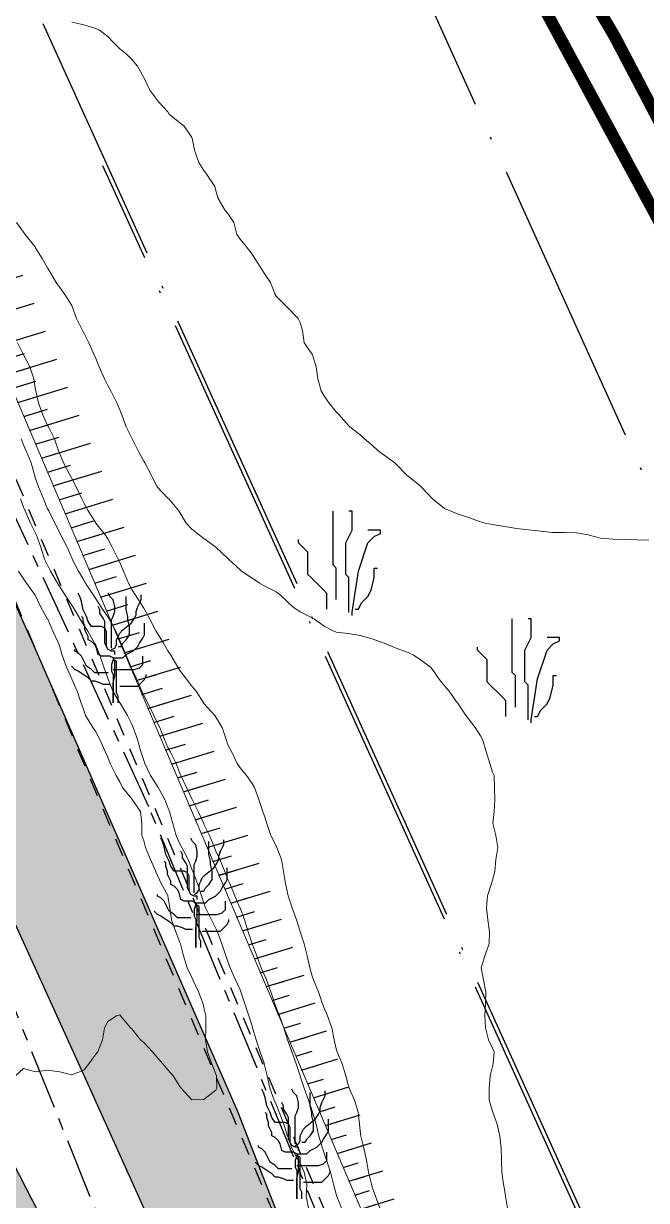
# Model space of a CAD drawing. Header units: centimetres. Extents: x 0 to 642158, y -847 to 649707.
# Drawn here: x 617024.75 to 617050.66, y 620892.57 to 620941.52 of the extents above; entities that cross this region are included whole.
import ezdxf

# ---------------------------------------------------------------- set-up
doc = ezdxf.new("R2010")
doc.units = ezdxf.units.CM
doc.header["$MEASUREMENT"] = 0
for name, pattern in [('ACAD_ISO04W100', [30, 24, -3, 0, -3]), ('CENTERX2', [4, 2.5, -0.5, 0.5, -0.5]), ('JIS_02_0.7', [1.35, 0.75, -0.6])]:
    doc.linetypes.add(name, pattern=pattern)
for name, color, linetype, lineweight in [('MEV_environnement_V', 7, 'Continuous', 20), ('MEV_schema paysager_V', 7, 'Continuous', 20), ('MEV_vegetal_V', 7, 'Continuous', 25), ('WAL_parcellaire agricole', 7, 'JIS_02_0.7', 25), ('WAL_topographie 0.5', 253, 'Continuous', 20)]:
    doc.layers.add(name, color=color, linetype=linetype, lineweight=lineweight)
doc.layers.add('MEV_schema paysager_Ha', color=7, linetype='Continuous', lineweight=25, transparency=0.13)
doc.layers.add('SPW_parcellaire cadastral', color=7, linetype='CENTERX2', lineweight=25, true_color=0xff0542)
picture_1 = doc.add_image_def('image2.png', size_in_pixel=(6614, 11023))

# ---------------------------------------------------------------- blocks, each defined once
blk = doc.blocks.new('legende vegetal')
at = {"linetype": 'ACAD_ISO04W100', "ltscale": 0.5}
for points in [[(617093.335, 620827.948), (617039.497, 620946.687)], [(617079.673, 620821.754), (617025.459, 620941.322)]]:
    blk.add_lwpolyline(points, dxfattribs=at)
for points in [[(617037.657, 620917.369), (617037.657, 620918.682), (617037.526, 620918.813), (617037.526, 620921.046)], [(617038.183, 620916.843), (617038.183, 620918.288), (617038.051, 620918.419), (617038.051, 620919.732), (617038.314, 620920.258), (617038.314, 620921.046), (617038.183, 620921.046)], [(617038.314, 620916.712), (617038.314, 620916.843), (617038.577, 620918.551), (617038.971, 620919.732), (617039.234, 620919.995), (617039.496, 620920.126), (617039.496, 620920.258), (617038.971, 620920.258)], [(617037.263, 620916.975), (617037.263, 620917.631), (617037.132, 620917.763), (617036.869, 620918.025), (617036.738, 620918.157), (617036.606, 620918.288), (617036.475, 620918.419), (617036.475, 620919.338), (617036.343, 620919.47), (617036.212, 620919.601), (617036.081, 620919.732), (617036.081, 620919.864)], [(617038.445, 620916.975), (617038.577, 620916.975), (617038.708, 620917.237), (617038.971, 620917.5), (617039.102, 620917.763), (617039.234, 620918.288), (617039.234, 620918.682), (617039.365, 620918.682)], [(617045.108, 620912.9), (617045.108, 620914.213), (617044.977, 620914.344), (617044.977, 620916.577)], [(617045.633, 620912.374), (617045.633, 620913.819), (617045.502, 620913.95), (617045.502, 620915.264), (617045.765, 620915.789), (617045.765, 620916.577), (617045.633, 620916.577)], [(617045.765, 620912.243), (617045.765, 620912.374), (617046.028, 620914.082), (617046.422, 620915.264), (617046.684, 620915.526), (617046.947, 620915.657), (617046.947, 620915.789), (617046.422, 620915.789)], [(617044.714, 620912.506), (617044.714, 620913.162), (617044.583, 620913.294), (617044.32, 620913.556), (617044.188, 620913.688), (617044.057, 620913.819), (617043.926, 620913.95), (617043.926, 620914.87), (617043.794, 620915.001), (617043.663, 620915.132), (617043.532, 620915.264), (617043.532, 620915.395)], [(617045.896, 620912.506), (617046.028, 620912.506), (617046.159, 620912.768), (617046.422, 620913.031), (617046.553, 620913.294), (617046.684, 620913.819), (617046.684, 620914.213), (617046.816, 620914.213)]]:
    blk.add_lwpolyline(points)
at = {"layer": 'MEV_vegetal_V'}
for points in [[(617028.094, 620915.427), (617028.094, 620916.049), (617028.025, 620916.187), (617027.887, 620916.256), (617027.472, 620916.256), (617027.334, 620916.463), (617027.265, 620916.67), (617027.126, 620916.947), (617027.057, 620917.292), (617026.988, 620917.499), (617026.919, 620917.638)], [(617028.301, 620915.358), (617028.301, 620916.532), (617028.37, 620916.67), (617028.44, 620916.878), (617028.44, 620917.085), (617028.37, 620917.361), (617028.232, 620917.499), (617028.163, 620917.638)], [(617028.301, 620915.289), (617028.44, 620915.358), (617028.509, 620915.496), (617028.509, 620915.703), (617028.578, 620915.841), (617028.647, 620915.98), (617028.785, 620916.118), (617029.131, 620916.394), (617029.269, 620916.601), (617029.338, 620916.739), (617029.338, 620916.878), (617029.407, 620917.085), (617029.476, 620917.223), (617029.545, 620917.361), (617029.545, 620917.568)], [(617028.578, 620915.427), (617028.716, 620915.427), (617028.785, 620915.565), (617028.923, 620915.703), (617029.062, 620915.911), (617029.062, 620916.256), (617028.992, 620916.532), (617028.992, 620916.67), (617028.923, 620916.947), (617028.923, 620917.499)], [(617028.44, 620915.081), (617028.44, 620915.22), (617028.301, 620915.22), (617028.163, 620915.289), (617028.025, 620915.565), (617028.025, 620916.463), (617027.956, 620916.601), (617027.818, 620916.809), (617027.818, 620916.947), (617027.748, 620917.085)], [(617028.578, 620913.078), (617028.578, 620913.354), (617028.509, 620913.493), (617028.509, 620914.805), (617028.37, 620914.874), (617028.301, 620914.667), (617028.301, 620914.391), (617028.37, 620914.252), (617028.37, 620913.078), (617028.37, 620913.907), (617028.44, 620914.183), (617028.44, 620914.805), (617028.37, 620914.943), (617028.232, 620915.012), (617027.887, 620915.012), (617027.748, 620915.081), (617027.679, 620915.358), (617027.61, 620915.496), (617027.472, 620915.634), (617027.334, 620915.703), (617027.334, 620915.841), (617027.195, 620916.118), (617027.195, 620916.256), (617027.126, 620916.463), (617027.126, 620916.601), (617027.057, 620916.67)], [(617028.37, 620914.943), (617028.785, 620914.943), (617028.923, 620915.081), (617029.062, 620915.151), (617029.2, 620915.22), (617029.407, 620915.427), (617029.476, 620915.565), (617029.614, 620915.772), (617029.684, 620915.911), (617029.684, 620916.394)], [(617028.163, 620914.321), (617027.61, 620914.321), (617027.472, 620914.46), (617027.265, 620914.598), (617027.195, 620914.736), (617027.057, 620915.012), (617026.919, 620915.151), (617026.781, 620915.22), (617026.781, 620915.289)], [(617028.37, 620914.46), (617029.269, 620914.46), (617029.476, 620914.529), (617029.614, 620914.667), (617029.614, 620915.012)], [(617028.232, 620913.838), (617027.956, 620913.838), (617027.818, 620913.907), (617027.61, 620913.976), (617027.472, 620913.976), (617027.334, 620914.114), (617027.126, 620914.252), (617026.919, 620914.391), (617026.781, 620914.46), (617026.643, 620914.598)], [(617028.647, 620913.769), (617029.407, 620913.769), (617029.545, 620913.907), (617029.684, 620914.045), (617029.753, 620914.183), (617029.753, 620914.252)], [(617031.532, 620905.244), (617031.532, 620905.865), (617031.463, 620906.003), (617031.325, 620906.073), (617030.91, 620906.073), (617030.772, 620906.28), (617030.703, 620906.487), (617030.564, 620906.763), (617030.495, 620907.109), (617030.426, 620907.316), (617030.357, 620907.454)], [(617031.739, 620905.175), (617031.739, 620906.349), (617031.808, 620906.487), (617031.877, 620906.694), (617031.877, 620906.902), (617031.808, 620907.178), (617031.67, 620907.316), (617031.601, 620907.454)], [(617031.739, 620905.105), (617031.877, 620905.175), (617031.947, 620905.313), (617031.947, 620905.52), (617032.016, 620905.658), (617032.085, 620905.796), (617032.223, 620905.934), (617032.569, 620906.211), (617032.707, 620906.418), (617032.776, 620906.556), (617032.776, 620906.694), (617032.845, 620906.902), (617032.914, 620907.04), (617032.983, 620907.178), (617032.983, 620907.385)], [(617032.016, 620905.244), (617032.154, 620905.244), (617032.223, 620905.382), (617032.361, 620905.52), (617032.499, 620905.727), (617032.499, 620906.073), (617032.43, 620906.349), (617032.43, 620906.487), (617032.361, 620906.763), (617032.361, 620907.316)], [(617032.016, 620902.895), (617032.016, 620903.171), (617031.947, 620903.309), (617031.947, 620904.622), (617031.808, 620904.691), (617031.739, 620904.483), (617031.739, 620904.207), (617031.808, 620904.069), (617031.808, 620902.895), (617031.808, 620903.724), (617031.877, 620904), (617031.877, 620904.622), (617031.808, 620904.76), (617031.67, 620904.829), (617031.325, 620904.829), (617031.186, 620904.898), (617031.117, 620905.175), (617031.048, 620905.313), (617030.91, 620905.451), (617030.772, 620905.52), (617030.772, 620905.658), (617030.633, 620905.934), (617030.633, 620906.073), (617030.564, 620906.28), (617030.564, 620906.418), (617030.495, 620906.487)], [(617031.877, 620904.898), (617031.877, 620905.036), (617031.739, 620905.036), (617031.601, 620905.105), (617031.463, 620905.382), (617031.463, 620906.28), (617031.394, 620906.418), (617031.255, 620906.625), (617031.255, 620906.763), (617031.186, 620906.902)], [(617031.808, 620904.76), (617032.223, 620904.76), (617032.361, 620904.898), (617032.499, 620904.967), (617032.637, 620905.036), (617032.845, 620905.244), (617032.914, 620905.382), (617033.052, 620905.589), (617033.121, 620905.727), (617033.121, 620906.211)], [(617031.601, 620904.138), (617031.048, 620904.138), (617030.91, 620904.276), (617030.703, 620904.414), (617030.633, 620904.553), (617030.495, 620904.829), (617030.357, 620904.967), (617030.219, 620905.036), (617030.219, 620905.105)], [(617031.808, 620904.276), (617032.707, 620904.276), (617032.914, 620904.345), (617033.052, 620904.483), (617033.052, 620904.829)], [(617031.67, 620903.655), (617031.394, 620903.655), (617031.255, 620903.724), (617031.048, 620903.793), (617030.91, 620903.793), (617030.772, 620903.931), (617030.564, 620904.069), (617030.357, 620904.207), (617030.219, 620904.276), (617030.081, 620904.414)], [(617032.085, 620903.585), (617032.845, 620903.585), (617032.983, 620903.724), (617033.121, 620903.862), (617033.191, 620904), (617033.191, 620904.069)], [(617035.737, 620894.798), (617035.737, 620895.42), (617035.668, 620895.558), (617035.53, 620895.627), (617035.115, 620895.627), (617034.977, 620895.834), (617034.908, 620896.041), (617034.77, 620896.318), (617034.701, 620896.663), (617034.632, 620896.87), (617034.563, 620897.008)], [(617035.945, 620894.729), (617035.945, 620895.903), (617036.014, 620896.041), (617036.083, 620896.249), (617036.083, 620896.456), (617036.014, 620896.732), (617035.876, 620896.87), (617035.807, 620897.008)], [(617035.945, 620894.66), (617036.083, 620894.729), (617036.152, 620894.867), (617036.152, 620895.074), (617036.221, 620895.212), (617036.29, 620895.351), (617036.429, 620895.489), (617036.774, 620895.765), (617036.912, 620895.972), (617036.981, 620896.11), (617036.981, 620896.249), (617037.051, 620896.456), (617037.119, 620896.594), (617037.189, 620896.732), (617037.189, 620896.939)], [(617036.221, 620894.798), (617036.359, 620894.798), (617036.429, 620894.936), (617036.567, 620895.074), (617036.705, 620895.281), (617036.705, 620895.627), (617036.636, 620895.903), (617036.636, 620896.041), (617036.567, 620896.318), (617036.567, 620896.87)], [(617036.083, 620894.452), (617036.083, 620894.591), (617035.945, 620894.591), (617035.807, 620894.66), (617035.668, 620894.936), (617035.668, 620895.834), (617035.599, 620895.972), (617035.461, 620896.179), (617035.461, 620896.318), (617035.392, 620896.456)], [(617036.221, 620892.449), (617036.221, 620892.725), (617036.152, 620892.863), (617036.152, 620894.176), (617036.014, 620894.245), (617035.945, 620894.038), (617035.945, 620893.761), (617036.014, 620893.623), (617036.014, 620892.449), (617036.014, 620893.278), (617036.083, 620893.554), (617036.083, 620894.176), (617036.014, 620894.314), (617035.876, 620894.383), (617035.53, 620894.383), (617035.392, 620894.452), (617035.323, 620894.729), (617035.254, 620894.867), (617035.115, 620895.005), (617034.977, 620895.074), (617034.977, 620895.212), (617034.839, 620895.489), (617034.839, 620895.627), (617034.77, 620895.834), (617034.77, 620895.972), (617034.701, 620896.041)], [(617036.014, 620894.314), (617036.429, 620894.314), (617036.567, 620894.452), (617036.705, 620894.522), (617036.843, 620894.591), (617037.051, 620894.798), (617037.119, 620894.936), (617037.258, 620895.143), (617037.327, 620895.281), (617037.327, 620895.765)], [(617035.807, 620893.692), (617035.254, 620893.692), (617035.115, 620893.831), (617034.908, 620893.969), (617034.839, 620894.107), (617034.701, 620894.383), (617034.563, 620894.522), (617034.425, 620894.591), (617034.425, 620894.66)], [(617036.014, 620893.831), (617036.912, 620893.831), (617037.119, 620893.9), (617037.258, 620894.038), (617037.258, 620894.383)], [(617035.876, 620893.209), (617035.599, 620893.209), (617035.461, 620893.278), (617035.254, 620893.347), (617035.115, 620893.347), (617034.977, 620893.485), (617034.77, 620893.623), (617034.563, 620893.761), (617034.425, 620893.831), (617034.286, 620893.969)], [(617036.29, 620893.14), (617037.051, 620893.14), (617037.189, 620893.278), (617037.327, 620893.416), (617037.396, 620893.554), (617037.396, 620893.623)]]:
    blk.add_lwpolyline(points, dxfattribs=at)

msp = doc.modelspace()

# ---------------------------------------------------------------- hatches: boundary and pattern name
at = {"layer": 'MEV_schema paysager_Ha', "true_color": 0xffffff, "transparency": 33554687}
h = msp.add_hatch(color=7, dxfattribs=at)
h.dxf.hatch_style = 1
h.paths.add_polyline_path([(617076.957, 620775.289), (617077.201, 620777.105), (617077.126, 620779.957), (617075.099, 620784.986), (617072.172, 620790.466), (617067.368, 620798.797), (617064.065, 620804.577), (617056.243, 620818.296), (617050.046, 620830.95), (617047.611, 620836.834), (617045.379, 620844.037), (617042.362, 620852.742), (617037.909, 620861.649), (617028.342, 620880.123), (617020.095, 620896.123), (617010.198, 620916.411), (617002.446, 620933.73), (616993.044, 620956.493), (616983.642, 620978.596), (616973.25, 621002.678), (616968.962, 621012.244), (616965.663, 621021.976), (616955.436, 621040.45), (616945.21, 621059.419), (616940.921, 621068.986), (616935.478, 621077.398), (616927.231, 621088.119), (616919.756, 621098.032), (616908.594, 621115.419), (616899.05, 621136.883), (616888.424, 621173.846), (616877.62, 621211.722), (616864.401, 621250.858), (616862.596, 621274.031), (616860.047, 621301.222), (616858.914, 621326.713), (616859.197, 621346.539), (616860.896, 621376.279), (616861.463, 621404.886), (616860.613, 621429.244), (616859.48, 621444.822), (616854.948, 621465.215), (616849, 621490.706), (616837.671, 621532.058), (616829.74, 621571.711), (616822.943, 621588.705), (616820.394, 621592.954), (616812.463, 621606.549), (616808.781, 621634.306), (616806.798, 621652.15), (616807.931, 621670.56), (616809.064, 621685.289), (616812.18, 621684.156), (616809.914, 621652.433), (616812.18, 621634.873), (616813.879, 621615.896), (616816.995, 621605.7), (616822.943, 621593.52), (616829.174, 621581.341), (616832.006, 621572.561), (616837.954, 621544.521), (616851.266, 621492.689), (616857.498, 621468.614), (616860.896, 621451.903), (616862.879, 621435.758), (616864.295, 621409.984), (616863.729, 621378.545), (616862.029, 621341.724), (616862.313, 621319.632), (616865.428, 621273.181), (616866.561, 621255.621), (616870.995, 621241.549), (616880.863, 621212.431), (616888.067, 621186.88), (616893.901, 621167.537), (616903.21, 621136.7), (616913.794, 621113.645), (616922.701, 621099.354), (616933.688, 621085.113), (616938.674, 621078.225), (616946.15, 621064.154), (616956.913, 621043.761), (616966.26, 621026.766), (616969.942, 621016.853), (616981.555, 620991.079), (616995.15, 620956.807), (617005.346, 620932.732), (617016.676, 620908.941), (617026.306, 620890.247), (617038.202, 620866.455), (617044.999, 620853.993), (617049.248, 620839.831), (617054.346, 620826.519), (617065.959, 620806.409), (617077.565, 620785.227), (617080.472, 620780.563), (617081.622, 620779.211), (617083.041, 620778.332)])
at = {"layer": 'MEV_schema paysager_Ha', "transparency": 33554687}
h = msp.add_hatch(dxfattribs=at)
h.set_pattern_fill('AR-CONC', color=256, angle=180)
h.set_pattern_definition([(230, (-1675.227, 123.2765), (-7.172601826, 0.62752135), [0.75, -8.25]), (175, (-1675.227, 123.2765), (1.387513336, -7.52192134), [0.6, -6.6]), (280.4514445, (-1675.8244, 123.329), (-5.78508847, -6.89439991), [0.63740192, -7.01142112]), (226.1842, (-1675.227, 121.2765), (-10.67241331, 1.65519281), [1.125, -12.375]), (276.6356355, (-1676.116, 121.414), (-9.34661946, -9.74118601), [0.95610342, -10.5171376]), (171.184164, (-1675.227, 121.277), (-9.34661945, -9.741186), [0.9, -9.90000001]), (201, (-1676.227, 121.7765), (-5.96907052, 4.026188907), [0.75, -8.25]), (146, (-1676.227, 121.7765), (-2.43315332, -7.25150045), [0.6, -6.6]), (251.4514447, (-1676.724, 122.112), (-8.40222377, -3.22531153), [0.6374019, -7.01142112]), (217.5, (-1675.2267, 123.2765), (-0.121598553, -3.328938538), [0, -6.52, 0, -6.7, 0, -6.625]), (187.5, (-1675.2267, 123.2765), (-2.630695374, -3.944117119), [0, -3.82, 0, -6.37, 0, -2.525]), (147.5, (-1672.9967, 123.2765), (-5.338224362, 0.225548717), [0, -2.5, 0, -7.8, 0, -10.35]), (137.5, (-1671.9967, 123.2765), (-5.831861693, -1.001049823), [0, -3.25, 0, -5.18, 0, -7.35])])
edge = h.paths.add_edge_path()
edge.add_line((617121.976, 620796.785), (617116.058, 620796.437))
edge.add_line((617116.058, 620796.437), (617105.963, 620797.481))
edge.add_line((617105.963, 620797.481), (617097.26, 620799.569))
edge.add_line((617097.26, 620799.569), (617084.032, 620804.675))
edge.add_line((617084.032, 620804.675), (617074.517, 620808.156))
edge.add_line((617074.517, 620808.156), (617071.268, 620810.361))
edge.add_line((617071.268, 620810.361), (617068.035, 620815.249))
edge.add_line((617068.035, 620815.249), (617064.74, 620822.031))
edge.add_line((617064.74, 620822.031), (617058.58, 620835.061))
edge.add_line((617058.58, 620835.061), (617054.406, 620845.682))
edge.add_line((617054.406, 620845.682), (617050.113, 620855.788))
edge.add_line((617050.113, 620855.788), (617045.999, 620866.351))
edge.add_line((617045.999, 620866.351), (617039.9, 620880.234))
edge.add_line((617039.9, 620880.234), (617033.652, 620896.308))
edge.add_line((617033.652, 620896.308), (617025.229, 620915.529))
edge.add_line((617025.229, 620915.529), (617016.633, 620934.812))
edge.add_line((617016.633, 620934.812), (617010.519, 620947.98))
edge.add_line((617010.519, 620947.98), (617007.218, 620955.828))
edge.add_line((617007.218, 620955.828), (617006.52, 620959.235))
edge.add_line((617006.52, 620959.235), (617008.724, 620965.501))
edge.add_line((617008.724, 620965.501), (617011.045, 620971.651))
edge.add_line((617011.045, 620971.651), (617007.564, 620972.231))
edge.add_line((617007.564, 620972.231), (617005.823, 620968.054))
edge.add_line((617005.823, 620968.054), (617003.516, 620963.511))
edge.add_arc((617021.194, 620957.62), 18.633, 161.5689, 193.1272)
edge.add_line((617003.047, 620953.388), (617005.585, 620947.723))
edge.add_line((617005.585, 620947.723), (617013.167, 620930.996))
edge.add_line((617013.167, 620930.996), (617022.942, 620907.238))
edge.add_line((617022.942, 620907.238), (617027.498, 620897.228))
edge.add_line((617027.498, 620897.228), (617030.865, 620889.78))
edge.add_line((617030.865, 620889.78), (617036.107, 620876.701))
edge.add_line((617036.107, 620876.701), (617043.655, 620861.585))
edge.add_line((617043.655, 620861.585), (617046.557, 620854.81))
edge.add_line((617046.557, 620854.81), (617048.998, 620848.669))
edge.add_line((617048.998, 620848.669), (617052.461, 620839.281))
edge.add_line((617052.461, 620839.281), (617057.299, 620827.332))
edge.add_line((617057.299, 620827.332), (617062.853, 620815.779))
edge.add_line((617062.853, 620815.779), (617071.7, 620800.2))
edge.add_line((617071.7, 620800.2), (617077.519, 620790.622))
edge.add_line((617077.519, 620790.622), (617081.641, 620781.651))
edge.add_line((617081.641, 620781.651), (617084.066, 620779.105))
edge.add_line((617084.066, 620779.105), (617105.15, 620789.126))
edge.add_line((617105.15, 620789.126), (617121.976, 620796.785))
h = msp.add_hatch(dxfattribs=at)
h.set_pattern_fill('ANSI31', color=60, scale=10, angle=332)
h.paths.add_polyline_path([(617079.036, 620809.181), (617071.156, 620816.071), (617009.868, 620960.185), (617013.042, 620971.083), (617015.397, 620970.512), (617012.97, 620960.322), (617040.078, 620892.824), (617072.754, 620817.087)])
h = msp.add_hatch(dxfattribs=at)
h.set_pattern_fill('ANSI31', color=60, scale=5, angle=332)
h.paths.add_polyline_path([(617079.036, 620809.181), (617071.156, 620816.071), (617009.868, 620960.185), (617013.042, 620971.083), (617014.219, 620970.798), (617011.392, 620960.274), (617039.322, 620892.546), (617071.921, 620816.588)])

# ---------------------------------------------------------------- linework, layer by layer
for points in [[(616893.901, 621167.537), (616903.21, 621136.7), (616913.794, 621113.645), (616922.701, 621099.354), (616933.688, 621085.113), (616938.674, 621078.225), (616946.15, 621064.154), (616956.913, 621043.761), (616966.26, 621026.766), (616969.942, 621016.853), (616981.555, 620991.079), (616995.15, 620956.807), (617005.346, 620932.732), (617016.676, 620908.941), (617026.306, 620890.247), (617038.202, 620866.455), (617044.999, 620853.993), (617049.248, 620839.831), (617054.346, 620826.519), (617065.959, 620806.409), (617077.565, 620785.227)], [(617005.585, 620947.723), (617013.167, 620930.996), (617022.942, 620907.238), (617027.498, 620897.228), (617030.865, 620889.78), (617036.107, 620876.701), (617043.655, 620861.585), (617046.557, 620854.81), (617048.998, 620848.669), (617052.461, 620839.281), (617057.299, 620827.332), (617062.853, 620815.779), (617071.7, 620800.2), (617077.519, 620790.622)], [(617105.963, 620797.481), (617097.26, 620799.569), (617084.032, 620804.675), (617074.517, 620808.156), (617071.268, 620810.361), (617068.035, 620815.249), (617064.74, 620822.031), (617058.58, 620835.061), (617054.406, 620845.682), (617050.113, 620855.788), (617045.999, 620866.351), (617039.9, 620880.234), (617033.652, 620896.308), (617025.229, 620915.529), (617016.633, 620934.812), (617010.519, 620947.98)]]:
    msp.add_lwpolyline(points)
at = {"linetype": 'ACAD_ISO04W100', "ltscale": 0.5}
msp.add_lwpolyline([(617079.673, 620821.754), (617028.05, 620935.608)], dxfattribs=at)
at = {"layer": 'MEV_environnement_V', "color": 60}
msp.add_lwpolyline([(617079.036, 620809.181), (617071.156, 620816.071), (617009.868, 620960.185), (617013.042, 620971.083)], dxfattribs=at)
at = {"layer": 'MEV_schema paysager_V', "color": 60, "const_width": 0.5}
for points in [[(617031.788, 620956.038), (617037.219, 620955.133), (617041.18, 620952.305), (617045.254, 620947.893), (617049.328, 620940.993), (617057.815, 620924.816), (617073.618, 620895.074), (617081.471, 620880.409), (617087.991, 620867.818), (617092.585, 620859.968), (617097.03, 620855.08), (617101.004, 620853.218), (617106.388, 620852.437), (617112.417, 620852.694), (617116.34, 620854.001), (617120.916, 620857.922)], [(617032.265, 620954.219), (617037.171, 620953.198), (617041.817, 620949.107), (617045.698, 620943.464), (617090.792, 620859.849), (617095.659, 620854.178), (617100.925, 620851.051), (617106.559, 620850.319), (617111.483, 620850.734), (617116.526, 620851.947), (617121.289, 620855.495), (617123.437, 620857.736)]]:
    msp.add_lwpolyline(points, dxfattribs=at)
at = {"layer": 'SPW_parcellaire cadastral'}
for points in [[(616890.69, 621210.508), (616901.351, 621171.858), (616917.917, 621128.693), (616934.422, 621099.917), (616956.278, 621063.795), (616966.005, 621047.649), (616972.661, 621033.385), (616986.247, 620994.34), (616997.161, 620964.756), (617007.16, 620943.302), (617040.432, 620860.63), (617055.251, 620825.321), (617059.419, 620816.807), (617066.122, 620806.324), (617073.9, 620794.216)], [(617124.414, 621030.91), (617148.7, 620886.869), (617168.493, 620832.454), (617169.763, 620828.485), (617173.506, 620823.158), (617131.961, 620802.38), (617113.978, 620842.319), (617107.661, 620842.802), (617106.31, 620808.157), (617107.294, 620797.931), (617098.564, 620800.704), (617079.313, 620808.469), (617069.931, 620814.081), (617052.805, 620853.718), (617029.961, 620908.942), (617024.266, 620921.301), (617009.212, 620953.702)]]:
    msp.add_lwpolyline(points, dxfattribs=at)
at = {"layer": 'WAL_parcellaire agricole'}
msp.add_lwpolyline([(617131.717, 620999.87), (617162.591, 620858.273), (617164.631, 620844.768), (617163.959, 620829.156), (617160.31, 620820.717), (617128.951, 620806.192), (617113.205, 620840.655), (617109.747, 620840.015), (617109.267, 620794.93), (617076.409, 620807.461), (617068.245, 620813.628), (617006.973, 620958.817), (617020.76, 620999.151), (617043.515, 621008.447), (617081.419, 621020.186), (617093.459, 621018.754), (617099.071, 621006.412), (617111.114, 620858.846), (617111.64, 620859.146), (617107.637, 620997.97)], close=True, dxfattribs=at)
msp.add_lwpolyline([(617130.135, 620997.739), (617160.623, 620857.911), (617162.625, 620844.661), (617161.977, 620829.611), (617158.777, 620822.211), (617129.935, 620808.852), (617114.375, 620842.905), (617107.765, 620841.682), (617107.298, 620797.822), (617077.387, 620809.229), (617069.879, 620814.9), (617009.113, 620958.892), (617022.358, 620997.643), (617044.19, 621006.562), (617081.605, 621018.15), (617092.105, 621016.901), (617097.106, 621005.902), (617109.274, 620856.805), (617111.574, 620856.805), (617113.674, 620858.005), (617109.691, 620996.126), (617130.135, 620997.739)], dxfattribs=at)
at = {"layer": 'WAL_topographie 0.5'}
for points in [[(617026.75, 620941.58), (617027.25, 620941.464), (617027.75, 620941.321), (617027.9, 620941.25), (617028.25, 620940.991), (617028.474, 620940.75), (617028.75, 620940.474), (617029.033, 620940.25), (617029.25, 620940.033), (617029.491, 620939.75), (617029.75, 620939.283), (617029.769, 620939.25), (617030, 620938.75), (617030.25, 620938.417), (617030.375, 620938.25), (617030.75, 620937.85), (617030.81, 620937.75), (617031.25, 620937.395), (617031.423, 620937.25), (617031.75, 620936.778), (617031.766, 620936.75), (617031.857, 620936.25), (617032.036, 620935.75), (617032.25, 620935.417), (617032.365, 620935.25), (617032.7, 620934.75), (617032.75, 620934.562), (617032.839, 620934.25), (617033.131, 620933.75), (617033.25, 620933.625), (617033.492, 620933.25), (617033.622, 620932.75), (617033.75, 620932.558), (617034.008, 620932.25), (617034.25, 620931.937), (617034.372, 620931.75), (617034.682, 620931.25), (617034.75, 620931.141), (617035.023, 620930.75), (617035.209, 620930.25), (617035.25, 620930.187), (617035.687, 620929.75), (617035.75, 620929.682), (617036.163, 620929.25), (617036.25, 620929.083), (617036.353, 620928.75), (617036.417, 620928.25), (617036.75, 620927.776), (617036.764, 620927.75), (617036.917, 620927.25), (617036.985, 620926.75), (617037.125, 620926.25), (617037.25, 620926.042), (617037.439, 620925.75), (617037.75, 620925.367), (617037.875, 620925.25), (617038.25, 620924.813), (617038.321, 620924.75), (617038.75, 620924.417), (617038.923, 620924.25), (617039.25, 620923.984), (617039.492, 620923.75), (617039.75, 620923.568), (617040.187, 620923.25), (617040.25, 620923.193), (617040.681, 620922.75), (617040.75, 620922.693), (617041.25, 620922.296), (617041.288, 620922.25), (617041.75, 620921.75), (617041.75, 620921.75), (617042.25, 620921.354), (617042.488, 620921.25), (617042.75, 620921.148), (617043.25, 620920.978), (617043.75, 620920.797), (617043.942, 620920.75), (617044.25, 620920.688), (617044.75, 620920.602), (617045.25, 620920.519), (617045.75, 620920.469), (617046.25, 620920.406), (617046.75, 620920.357), (617047.25, 620920.351), (617047.75, 620920.341), (617048.25, 620920.256), (617048.278, 620920.25), (617048.75, 620920.125), (617049.25, 620920.071), (617049.75, 620920.065), (617050.25, 620920.044), (617050.75, 620920.034)], [(617024.453, 620933.25), (617024.75, 620932.84), (617024.817, 620932.75), (617025.215, 620932.25), (617025.25, 620932.201), (617025.524, 620931.75), (617025.75, 620931.362), (617025.817, 620931.25), (617026.101, 620930.75), (617026.25, 620930.547), (617026.468, 620930.25), (617026.75, 620929.796), (617026.773, 620929.75), (617026.944, 620929.25), (617027.193, 620928.75), (617027.25, 620928.655), (617027.466, 620928.25), (617027.685, 620927.75), (617027.75, 620927.594), (617027.892, 620927.25), (617028.112, 620926.75), (617028.25, 620926.466), (617028.372, 620926.25), (617028.624, 620925.75), (617028.75, 620925.457), (617028.838, 620925.25), (617029.02, 620924.75), (617029.25, 620924.285), (617029.269, 620924.25), (617029.518, 620923.75), (617029.75, 620923.318), (617029.793, 620923.25), (617030.049, 620922.75), (617030.25, 620922.353), (617030.31, 620922.25), (617030.75, 620921.782), (617030.786, 620921.75), (617031.212, 620921.25), (617031.25, 620921.184), (617031.516, 620920.75), (617031.75, 620920.496), (617032.061, 620920.25), (617032.25, 620920.106), (617032.738, 620919.75), (617032.75, 620919.739), (617033.25, 620919.274), (617033.273, 620919.25), (617033.75, 620918.803), (617033.814, 620918.75), (617034.25, 620918.462), (617034.563, 620918.25), (617034.75, 620918.138), (617035.25, 620917.892), (617035.431, 620917.75), (617035.75, 620917.437), (617035.964, 620917.25), (617036.25, 620917.06), (617036.75, 620916.806), (617036.847, 620916.75), (617037.25, 620916.46), (617037.654, 620916.25), (617037.75, 620916.212), (617038.25, 620916.15), (617038.75, 620916.069), (617039.25, 620915.936), (617039.75, 620915.75), (617039.75, 620915.75), (617040.25, 620915.55), (617040.75, 620915.367), (617040.962, 620915.25), (617041.25, 620915.071), (617041.672, 620914.75), (617041.75, 620914.65), (617042.036, 620914.25), (617042.25, 620913.982), (617042.453, 620913.75), (617042.75, 620913.318), (617042.806, 620913.25), (617043.139, 620912.75), (617043.25, 620912.607), (617043.536, 620912.25), (617043.75, 620911.893), (617043.833, 620911.75), (617043.984, 620911.25), (617044.144, 620910.75), (617044.25, 620910.393), (617044.319, 620910.25), (617044.33, 620909.75), (617044.354, 620909.25), (617044.324, 620908.75), (617044.263, 620908.25), (617044.391, 620907.75), (617044.468, 620907.25), (617044.387, 620906.75), (617044.342, 620906.25), (617044.25, 620905.9), (617044.209, 620905.75), (617044.048, 620905.25), (617044.005, 620904.75), (617044.057, 620904.25), (617044.128, 620903.75), (617044.119, 620903.25), (617043.936, 620902.75), (617043.779, 620902.25), (617043.884, 620901.75), (617043.978, 620901.25), (617043.956, 620900.75), (617043.939, 620900.25), (617043.957, 620899.75), (617044.088, 620899.25), (617044.25, 620898.906), (617044.316, 620898.75), (617044.279, 620898.25), (617044.25, 620898.15), (617044.155, 620897.75), (617044.112, 620897.25), (617044.112, 620896.75), (617044.25, 620896.286), (617044.264, 620896.25), (617044.448, 620895.75), (617044.55, 620895.25), (617044.617, 620894.75), (617044.623, 620894.25), (617044.635, 620893.75), (617044.708, 620893.25), (617044.75, 620893.028), (617044.795, 620892.75), (617044.877, 620892.25)], [(617024.499, 620928.25), (617024.75, 620927.75), (617024.75, 620927.75), (617025.006, 620927.25), (617025.171, 620926.75), (617025.25, 620926.288), (617025.257, 620926.25), (617025.366, 620925.75), (617025.551, 620925.25), (617025.75, 620924.807), (617025.78, 620924.75), (617026.028, 620924.25), (617026.207, 620923.75), (617026.25, 620923.627), (617026.411, 620923.25), (617026.672, 620922.75), (617026.75, 620922.603), (617026.933, 620922.25), (617027.171, 620921.75), (617027.25, 620921.588), (617027.432, 620921.25), (617027.75, 620920.758), (617027.757, 620920.75), (617028.153, 620920.25), (617028.25, 620920.09), (617028.436, 620919.75), (617028.689, 620919.25), (617028.75, 620919.105), (617028.902, 620918.75), (617029.117, 620918.25), (617029.25, 620917.989), (617029.405, 620917.75), (617029.725, 620917.25), (617029.75, 620917.209), (617029.994, 620916.75), (617030.25, 620916.266), (617030.26, 620916.25), (617030.567, 620915.75), (617030.75, 620915.436), (617030.877, 620915.25), (617031.163, 620914.75), (617031.25, 620914.61), (617031.52, 620914.25), (617031.75, 620913.959), (617031.925, 620913.75), (617032.246, 620913.25), (617032.25, 620913.244), (617032.703, 620912.75), (617032.75, 620912.675), (617033.013, 620912.25), (617033.176, 620911.75), (617033.25, 620911.524), (617033.399, 620911.25), (617033.63, 620910.75), (617033.75, 620910.57), (617034.017, 620910.25), (617034.25, 620909.917), (617034.358, 620909.75), (617034.527, 620909.25), (617034.702, 620908.75), (617034.75, 620908.594), (617034.87, 620908.25), (617035.036, 620907.75), (617035.25, 620907.317), (617035.287, 620907.25), (617035.475, 620906.75), (617035.554, 620906.25), (617035.637, 620905.75), (617035.75, 620905.25), (617035.75, 620905.25), (617035.92, 620904.75), (617036.096, 620904.25), (617036.25, 620903.763), (617036.255, 620903.75), (617036.417, 620903.25), (617036.549, 620902.75), (617036.654, 620902.25), (617036.75, 620901.908), (617036.803, 620901.75), (617037.013, 620901.25), (617037.18, 620900.75), (617037.25, 620900.566), (617037.386, 620900.25), (617037.568, 620899.75), (617037.665, 620899.25), (617037.75, 620898.884), (617037.788, 620898.75), (617038.002, 620898.25), (617038.155, 620897.75), (617038.25, 620897.383), (617038.295, 620897.25), (617038.51, 620896.75), (617038.659, 620896.25), (617038.718, 620895.75), (617038.75, 620895.477), (617038.782, 620895.25), (617038.905, 620894.75), (617039.013, 620894.25), (617039.099, 620893.75), (617039.213, 620893.25), (617039.25, 620893.132), (617039.383, 620892.75), (617039.567, 620892.25)], [(617024.65, 620924.25), (617024.75, 620924.008), (617024.861, 620923.75), (617025.061, 620923.25), (617025.209, 620922.75), (617025.25, 620922.599), (617025.365, 620922.25), (617025.572, 620921.75), (617025.75, 620921.337), (617025.795, 620921.25), (617026.049, 620920.75), (617026.25, 620920.337), (617026.302, 620920.25), (617026.558, 620919.75), (617026.75, 620919.303), (617026.776, 620919.25), (617027.027, 620918.75), (617027.25, 620918.37), (617027.33, 620918.25), (617027.657, 620917.75), (617027.75, 620917.601), (617027.976, 620917.25), (617028.25, 620916.85), (617028.313, 620916.75), (617028.591, 620916.25), (617028.75, 620915.862), (617028.805, 620915.75), (617029.01, 620915.25), (617029.218, 620914.75), (617029.25, 620914.682), (617029.459, 620914.25), (617029.67, 620913.75), (617029.75, 620913.571), (617029.917, 620913.25), (617030.169, 620912.75), (617030.25, 620912.565), (617030.414, 620912.25), (617030.614, 620911.75), (617030.75, 620911.414), (617030.839, 620911.25), (617031.089, 620910.75), (617031.25, 620910.331), (617031.284, 620910.25), (617031.528, 620909.75), (617031.75, 620909.274), (617031.764, 620909.25), (617032.013, 620908.75), (617032.24, 620908.25), (617032.25, 620908.228), (617032.488, 620907.75), (617032.693, 620907.25), (617032.75, 620907.098), (617032.911, 620906.75), (617033.12, 620906.25), (617033.25, 620905.92), (617033.324, 620905.75), (617033.539, 620905.25), (617033.746, 620904.75), (617033.75, 620904.741), (617033.942, 620904.25), (617034.095, 620903.75), (617034.25, 620903.25), (617034.25, 620903.25), (617034.448, 620902.75), (617034.635, 620902.25), (617034.75, 620901.978), (617034.855, 620901.75), (617035.038, 620901.25), (617035.198, 620900.75), (617035.25, 620900.605), (617035.393, 620900.25), (617035.57, 620899.75), (617035.727, 620899.25), (617035.75, 620899.179), (617035.903, 620898.75), (617036.086, 620898.25), (617036.248, 620897.75), (617036.25, 620897.744), (617036.414, 620897.25), (617036.598, 620896.75), (617036.75, 620896.304), (617036.769, 620896.25), (617036.914, 620895.75), (617037.035, 620895.25), (617037.178, 620894.75), (617037.25, 620894.537), (617037.353, 620894.25), (617037.519, 620893.75), (617037.643, 620893.25), (617037.75, 620892.841), (617037.781, 620892.75), (617037.973, 620892.25)], [(617024.627, 620921.75), (617024.75, 620921.407), (617024.811, 620921.25), (617025.036, 620920.75), (617025.25, 620920.325), (617025.286, 620920.25), (617025.463, 620919.75), (617025.621, 620919.25), (617025.75, 620918.991), (617025.871, 620918.75), (617026.157, 620918.25), (617026.25, 620918.098), (617026.473, 620917.75), (617026.75, 620917.336), (617026.806, 620917.25), (617027.102, 620916.75), (617027.25, 620916.506), (617027.421, 620916.25), (617027.705, 620915.75), (617027.75, 620915.663), (617027.915, 620915.25), (617028.085, 620914.75), (617028.25, 620914.291), (617028.265, 620914.25), (617028.456, 620913.75), (617028.75, 620913.275), (617028.766, 620913.25), (617029.072, 620912.75), (617029.25, 620912.38), (617029.307, 620912.25), (617029.485, 620911.75), (617029.62, 620911.25), (617029.75, 620910.874), (617029.795, 620910.75), (617030.03, 620910.25), (617030.25, 620909.908), (617030.345, 620909.75), (617030.624, 620909.25), (617030.75, 620908.917), (617030.815, 620908.75), (617030.95, 620908.25), (617031.096, 620907.75), (617031.25, 620907.41), (617031.334, 620907.25), (617031.59, 620906.75), (617031.75, 620906.348), (617031.787, 620906.25), (617031.976, 620905.75), (617032.147, 620905.25), (617032.25, 620904.933), (617032.32, 620904.75), (617032.564, 620904.25), (617032.75, 620903.884), (617032.813, 620903.75), (617032.996, 620903.25), (617033.161, 620902.75), (617033.25, 620902.508), (617033.344, 620902.25), (617033.556, 620901.75), (617033.75, 620901.334), (617033.788, 620901.25), (617033.955, 620900.75), (617034.112, 620900.25), (617034.25, 620899.831), (617034.275, 620899.75), (617034.423, 620899.25), (617034.586, 620898.75), (617034.75, 620898.277), (617034.759, 620898.25), (617034.879, 620897.75), (617034.997, 620897.25), (617035.166, 620896.75), (617035.25, 620896.559), (617035.382, 620896.25), (617035.572, 620895.75), (617035.728, 620895.25), (617035.75, 620895.196), (617035.904, 620894.75), (617036.167, 620894.25), (617036.25, 620894.123), (617036.425, 620893.75), (617036.524, 620893.25), (617036.498, 620892.75), (617036.598, 620892.25)], [(617024.536, 620918.75), (617024.75, 620918.434), (617024.867, 620918.25), (617025.237, 620917.75), (617025.25, 620917.727), (617025.472, 620917.25), (617025.75, 620916.755), (617025.752, 620916.75), (617025.959, 620916.25), (617026.196, 620915.75), (617026.25, 620915.605), (617026.356, 620915.25), (617026.527, 620914.75), (617026.75, 620914.274), (617026.762, 620914.25), (617026.977, 620913.75), (617027.144, 620913.25), (617027.25, 620912.972), (617027.325, 620912.75), (617027.631, 620912.25), (617027.75, 620912.07), (617027.924, 620911.75), (617028.138, 620911.25), (617028.25, 620911.017), (617028.348, 620910.75), (617028.6, 620910.25), (617028.75, 620909.986), (617028.857, 620909.75), (617029.25, 620909.273), (617029.268, 620909.25), (617029.616, 620908.75), (617029.667, 620908.25), (617029.664, 620907.75), (617029.75, 620907.524), (617029.821, 620907.25), (617030.029, 620906.75), (617030.245, 620906.25), (617030.25, 620906.241), (617030.467, 620905.75), (617030.75, 620905.257), (617030.753, 620905.25), (617030.834, 620904.75), (617030.907, 620904.25), (617031.083, 620903.75), (617031.25, 620903.309), (617031.271, 620903.25), (617031.406, 620902.75), (617031.555, 620902.25), (617031.75, 620901.851), (617031.795, 620901.75), (617032.028, 620901.25), (617032.217, 620900.75), (617032.25, 620900.589), (617032.325, 620900.25), (617032.33, 620899.75), (617032.321, 620899.25), (617032.397, 620898.75), (617032.572, 620898.25), (617032.75, 620897.831), (617032.776, 620897.75), (617032.782, 620897.25), (617032.75, 620897.161), (617032.25, 620896.778), (617031.75, 620896.765), (617031.304, 620897.25), (617031.25, 620897.313), (617030.97, 620897.75), (617030.75, 620898.012), (617030.546, 620898.25), (617030.25, 620898.595), (617030.112, 620898.75), (617029.75, 620899.145), (617029.618, 620899.25), (617029.25, 620899.713), (617029.2, 620899.75), (617028.779, 620900.25), (617028.75, 620900.294), (617028.607, 620900.25), (617028.25, 620900.022), (617028.12, 620899.75), (617028.03, 620899.25), (617027.833, 620898.75), (617027.75, 620898.662), (617027.458, 620898.25), (617027.25, 620897.987), (617026.75, 620897.802), (617026.25, 620897.917), (617025.75, 620897.987), (617025.25, 620897.927), (617024.75, 620898.056), (617024.406, 620897.75)]]:
    msp.add_lwpolyline(points, dxfattribs=at)

# ---------------------------------------------------------------- block references
at = {"layer": 'MEV_vegetal_V'}
msp.add_blockref('legende vegetal', (0.098, 0.193), dxfattribs=at)

# ---------------------------------------------------------------- pictures from other files: only their frames are drawn
image = msp.add_image(picture_1, insert=(616830.845, 620745.783), size_in_units=(429.466, 715.756), dxfattribs=dict(brightness=75))
image.dxf.flags = 7

doc.saveas('drawing.dxf')
